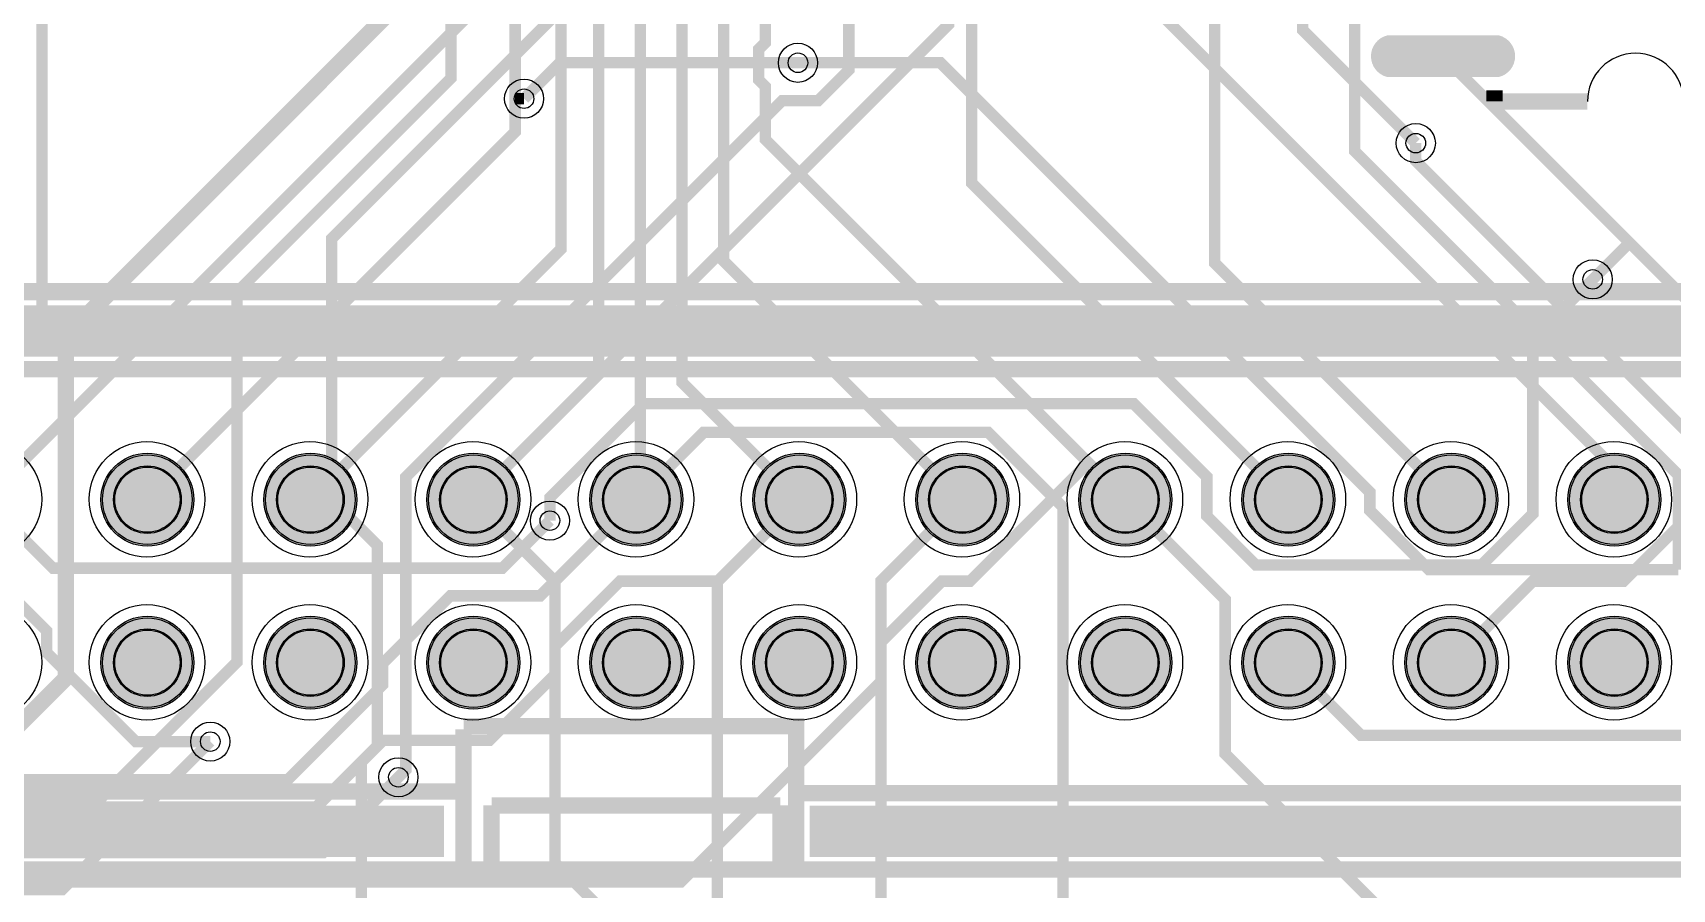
# Model space of a CAD drawing. Header units: millimetres. Extents: x -4 to 157, y 41 to 137.
# Drawn here: x 95.34 to 120.89, y 63.88 to 77.23 of the extents above; entities that cross this region are included whole.
import ezdxf

# ---------------------------------------------------------------- set-up
doc = ezdxf.new("R2010")
doc.units = ezdxf.units.MM
for name, color, linetype, true_color in [('BottomLayer', 7, 'Continuous', 0x0000ff), ('BottomSolderMaskLayer', 7, 'Continuous', 0xaa00ff), ('Document', 7, 'Continuous', 0xffffff), ('Hole', 7, 'Continuous', 0x222222), ('Multi-Layer', 7, 'Continuous', 0xc0c0c0), ('TopLayer', 7, 'Continuous', 0xff0000), ('TopPasteMaskLayer', 7, 'Continuous', 0x808080), ('TopSilkLayer', 7, 'Continuous', 0xffcc00), ('TopSolderMaskLayer', 7, 'Continuous', 0x800080)]:
    doc.layers.add(name, color=color, linetype=linetype, true_color=true_color)

msp = doc.modelspace()

# ---------------------------------------------------------------- hatches: boundary and pattern name
at = {"layer": 'BottomSolderMaskLayer'}
for points in [[(96.40548641097264, 69.95069850139703, 1), (97.85328930657845, 69.95069850139703, 1)], [(98.94549149098277, 69.95069850139703, 1), (100.39329438658858, 69.95069850139703, 1)], [(101.48549657099291, 69.95069850139703, 1), (102.93329946659871, 69.95069850139703, 1)], [(104.02550165100304, 69.95069850139703, 1), (105.47330454660884, 69.95069850139703, 1)], [(106.56550673101317, 69.95069850139703, 1), (108.01330962661898, 69.95069850139703, 1)], [(109.1055118110233, 69.95069850139703, 1), (110.55331470662911, 69.95069850139703, 1)], [(111.64551689103367, 69.95069850139703, 1), (113.09331978663947, 69.95069850139703, 1)], [(114.1855219710438, 69.95069850139703, 1), (115.6333248666496, 69.95069850139703, 1)], [(116.72552705105393, 69.95069850139703, 1), (118.17332994665973, 69.95069850139703, 1)], [(119.26553213106406, 69.95069850139703, 1), (120.71333502666987, 69.95069850139703, 1)], [(96.40548641097264, 67.4106934213869, 1), (97.85328930657845, 67.4106934213869, 1)], [(98.94549149098277, 67.4106934213869, 1), (100.39329438658858, 67.4106934213869, 1)], [(101.48549657099291, 67.4106934213869, 1), (102.93329946659871, 67.4106934213869, 1)], [(104.02550165100304, 67.4106934213869, 1), (105.47330454660884, 67.4106934213869, 1)], [(106.56550673101317, 67.4106934213869, 1), (108.01330962661898, 67.4106934213869, 1)], [(109.1055118110233, 67.4106934213869, 1), (110.55331470662911, 67.4106934213869, 1)], [(111.64551689103367, 67.4106934213869, 1), (113.09331978663947, 67.4106934213869, 1)], [(114.1855219710438, 67.4106934213869, 1), (115.6333248666496, 67.4106934213869, 1)], [(116.72552705105393, 67.4106934213869, 1), (118.17332994665973, 67.4106934213869, 1)], [(119.26553213106406, 67.4106934213869, 1), (120.71333502666987, 67.4106934213869, 1)]]:
    msp.add_hatch(color=256, dxfattribs=at).paths.add_polyline_path(points)
at = {"layer": 'Document'}
msp.add_hatch(color=256, dxfattribs=at).paths.add_polyline_path([(101.74940309880617, 64.38069596139201), (101.74940309880617, 65.18069596139185), (82.84940309880608, 65.18069596139185), (82.84940309880608, 72.18069596139196), (126.44940309880621, 72.18069596139196), (126.44940309880621, 65.18069596139185), (107.44940309880621, 65.18069596139185), (107.44940309880621, 64.38069596139201), (127.44940309880621, 64.38069596139201), (127.44940309880621, 72.98069596139192), (81.94940309880621, 72.98069596139192), (81.94940309880621, 64.38069596139201)])
at = {"layer": 'Multi-Layer'}
for points in [[(96.43088646177274, 69.95069850139703, 1), (97.82788925577835, 69.95069850139703, 1)], [(98.97089154178288, 69.95069850139703, 1), (100.36789433578848, 69.95069850139703, 1)], [(101.51089662179301, 69.95069850139703, 1), (102.90789941579861, 69.95069850139703, 1)], [(104.05090170180314, 69.95069850139703, 1), (105.44790449580874, 69.95069850139703, 1)], [(106.59090678181327, 69.95069850139703, 1), (107.98790957581888, 69.95069850139703, 1)], [(109.1309118618234, 69.95069850139703, 1), (110.52791465582901, 69.95069850139703, 1)], [(111.67091694183377, 69.95069850139703, 1), (113.06791973583937, 69.95069850139703, 1)], [(114.2109220218439, 69.95069850139703, 1), (115.6079248158495, 69.95069850139703, 1)], [(116.75092710185403, 69.95069850139703, 1), (118.14792989585963, 69.95069850139703, 1)], [(119.29093218186416, 69.95069850139703, 1), (120.68793497586977, 69.95069850139703, 1)], [(96.43088646177274, 67.4106934213869, 1), (97.82788925577835, 67.4106934213869, 1)], [(98.97089154178288, 67.4106934213869, 1), (100.36789433578848, 67.4106934213869, 1)], [(101.51089662179301, 67.4106934213869, 1), (102.90789941579861, 67.4106934213869, 1)], [(104.05090170180314, 67.4106934213869, 1), (105.44790449580874, 67.4106934213869, 1)], [(106.59090678181327, 67.4106934213869, 1), (107.98790957581888, 67.4106934213869, 1)], [(109.1309118618234, 67.4106934213869, 1), (110.52791465582901, 67.4106934213869, 1)], [(111.67091694183377, 67.4106934213869, 1), (113.06791973583937, 67.4106934213869, 1)], [(114.2109220218439, 67.4106934213869, 1), (115.6079248158495, 67.4106934213869, 1)], [(116.75092710185403, 67.4106934213869, 1), (118.14792989585963, 67.4106934213869, 1)], [(119.29093218186416, 67.4106934213869, 1), (120.68793497586977, 67.4106934213869, 1)]]:
    msp.add_hatch(color=256, dxfattribs=at).paths.add_polyline_path(points)
at = {"layer": 'TopLayer'}
msp.add_hatch(color=256, dxfattribs=at).paths.add_polyline_path([(118.1201422402844, 77.16052832105656, -0.7853981633974483), (118.1201422402844, 76.56052832105657), (116.52014224028403, 76.56052832105657, -0.7853981633974483), (116.52014224028403, 77.16052832105656)])
at = {"layer": 'TopPasteMaskLayer'}
msp.add_hatch(color=256, dxfattribs=at).paths.add_polyline_path([(118.1201422402844, 77.16052832105656, -0.7853981633974483), (118.1201422402844, 76.56052832105657), (116.52014224028403, 76.56052832105657, -0.7853981633974483), (116.52014224028403, 77.16052832105656)])
at = {"layer": 'TopSolderMaskLayer'}
for points in [[(118.18787570908466, 77.18592837185666, -0.7853981633974483), (118.18787570908466, 76.53512827025646), (116.45240877148399, 76.53512827025646, -0.7853981633974483), (116.45240877148399, 77.18592837185666)], [(96.40548641097264, 69.95069850139703, 1), (97.85328930657845, 69.95069850139703, 1)], [(98.94549149098277, 69.95069850139703, 1), (100.39329438658858, 69.95069850139703, 1)], [(101.48549657099291, 69.95069850139703, 1), (102.93329946659871, 69.95069850139703, 1)], [(104.02550165100304, 69.95069850139703, 1), (105.47330454660884, 69.95069850139703, 1)], [(106.56550673101317, 69.95069850139703, 1), (108.01330962661898, 69.95069850139703, 1)], [(109.1055118110233, 69.95069850139703, 1), (110.55331470662911, 69.95069850139703, 1)], [(111.64551689103367, 69.95069850139703, 1), (113.09331978663947, 69.95069850139703, 1)], [(114.1855219710438, 69.95069850139703, 1), (115.6333248666496, 69.95069850139703, 1)], [(116.72552705105393, 69.95069850139703, 1), (118.17332994665973, 69.95069850139703, 1)], [(119.26553213106406, 69.95069850139703, 1), (120.71333502666987, 69.95069850139703, 1)], [(96.40548641097264, 67.4106934213869, 1), (97.85328930657845, 67.4106934213869, 1)], [(98.94549149098277, 67.4106934213869, 1), (100.39329438658858, 67.4106934213869, 1)], [(101.48549657099291, 67.4106934213869, 1), (102.93329946659871, 67.4106934213869, 1)], [(104.02550165100304, 67.4106934213869, 1), (105.47330454660884, 67.4106934213869, 1)], [(106.56550673101317, 67.4106934213869, 1), (108.01330962661898, 67.4106934213869, 1)], [(109.1055118110233, 67.4106934213869, 1), (110.55331470662911, 67.4106934213869, 1)], [(111.64551689103367, 67.4106934213869, 1), (113.09331978663947, 67.4106934213869, 1)], [(114.1855219710438, 67.4106934213869, 1), (115.6333248666496, 67.4106934213869, 1)], [(116.72552705105393, 67.4106934213869, 1), (118.17332994665973, 67.4106934213869, 1)], [(119.26553213106406, 67.4106934213869, 1), (120.71333502666987, 67.4106934213869, 1)]]:
    msp.add_hatch(color=256, dxfattribs=at).paths.add_polyline_path(points)

# ---------------------------------------------------------------- linework, layer by layer
at = {"layer": 'BottomLayer'}
for points, const_width in [([(104.9113538227075, 107.26799593599185), (101.86055372110741, 104.21719583439165), (101.86055372110741, 76.51793243586485), (98.52552705105404, 73.18290576581148), (98.52552705105404, 67.42141224282443), (96.36830073660121, 65.26418592837183), (71.56794513589034, 65.26418592837183), (67.02260604521189, 60.71884683769372), (61.27762255524499, 60.71884683769372)], 0.17780035560071122), ([(95.79578359156699, 99.88216916433839), (95.79578359156699, 82.18950977901955), (95.48336296672596, 81.8770891541783), (95.48336296672596, 81.39880619761232), (95.48514097028169, 81.39702819405636), (95.48514097028169, 72.68735077470149), (93.61823723647444, 70.82044704089401), (93.61823723647444, 67.51361442722884), (92.17932435864873, 66.07470154940302), (65.80594361188719, 66.07470154940302), (59.06578613157217, 59.334544069088224), (59.06578613157217, 57.72316484632972)], 0.17780035560071122), ([(131.9024638049275, 94.59540259080518), (121.2672085344168, 83.96014732029471), (121.2672085344168, 69.8120650241301), (120.13589027178045, 68.68074676149354), (118.71932943865863, 68.68074676149354), (117.44932689865368, 67.41074422148847)], 0.17780035560071122), ([(114.90932181864355, 67.41074422148847), (116.04089408178788, 66.27917195834391), (122.90017780035532, 66.27917195834391), (123.57683515367034, 66.95582931165859), (123.57683515367034, 84.03837947675902), (125.16230632461247, 85.62385064770126), (130.28829057658118, 85.62385064770126), (136.3286766573533, 91.66423672847338)], 0.17780035560071122), ([(101.04089408178811, 65.62486664973335), (101.15621031242063, 65.74018288036564), (101.15621031242063, 70.30304800609599), (107.02032004064017, 76.16715773431554), (107.58216916433821, 76.16715773431554), (108.0596901193801, 76.6446786893573), (108.0596901193801, 81.67084074168145), (106.80848361696712, 82.92204724409453), (106.80848361696712, 86.9278892557785)], 0.17780035560071122), ([(102.20929641859266, 69.9507493014986), (109.61417322834632, 77.35562611125215), (109.61417322834632, 81.38991617983231), (109.19608839217676, 81.80800101600198), (109.19608839217676, 83.20449580899162), (110.47218694437379, 84.48059436118876), (113.03708407416798, 84.48059436118876)], 0.17780035560071122), ([(114.90932181864355, 69.9507493014986), (109.9756159512317, 74.88445516891034), (109.9756159512317, 82.80901701803407), (109.85674371348728, 82.9278892557785)], 0.17780035560071122), ([(117.44932689865368, 69.9507493014986), (113.76174752349493, 73.63832867665735), (113.76174752349493, 82.77879095758192)], 0.17780035560071122), ([(99.999745999492, 69.9507493014986), (99.999745999492, 74.01628143256278), (107.43789687579351, 81.45443230886463)], 0.17780035560071122), ([(100.97536195072371, 77.71656083312166), (100.97536195072371, 77.6126746253492), (95.85928371856721, 72.49659639319282), (95.85928371856721, 67.16842773685539), (94.36601473202927, 65.67515875031745), (66.54381508763004, 65.67515875031745), (62.30988061976109, 61.441224282448616)], 0.25400050800101603), ([(116.89509779019545, 75.5062484124968), (115.13081026162035, 77.2705359410719), (115.13081026162035, 77.79631699263393)], 0.17780035560071122), ([(107.26670053340081, 76.75821691643375), (103.55803911607813, 76.75821691643375), (102.99847599695181, 76.19865379730754)], 0.17780035560071122), ([(119.65278130556248, 73.38280416560838), (118.71958343916685, 72.44960629921263), (118.71958343916685, 69.73002286004566), (117.92379984759964, 68.93423926847856), (114.40030480060955, 68.93423926847856), (113.63957327914636, 69.69497078994152), (113.63957327914636, 70.30635001270002), (112.50038100076199, 71.44554229108462), (104.86334772669534, 71.44554229108462), (103.40182880365751, 69.98402336804668), (103.40182880365751, 69.62385064770137)], 0.17780035560071122), ([(104.74930149860279, 69.9507493014986), (105.79959359918712, 71.00104140208282), (110.22936245872461, 71.00104140208282), (111.39674879349741, 69.83365506731013), (111.39674879349741, 62.07216154432308), (114.42976885953749, 59.039141478283), (115.36931673863342, 59.039141478283), (118.10845821691623, 56.299999999999955), (118.10845821691623, 51.515392430784914)], 0.17780035560071122), ([(92.70180340360685, 51.11000762001527), (93.40868681737334, 50.403124206248435), (105.81610363220693, 50.403124206248435), (108.5595631191261, 53.14658369316737), (108.5595631191261, 68.68100076200153), (109.82931165862306, 69.9507493014986)], 0.17780035560071122), ([(99.999745999492, 69.9507493014986), (99.66929133858252, 69.9507493014986)], 0.17780035560071122), ([(99.999745999492, 69.9507493014986), (100.71450342900675, 69.23599187198374), (100.71450342900675, 66.11483362966726), (100.46355092710178, 65.86388112776217), (100.46355092710178, 53.56009652019293), (103.03810007619995, 50.98554737109464), (105.53365506731006, 50.98554737109464)], 0.17780035560071122), ([(104.54508509017, 53.76609093218178), (104.54508509017, 63.22659385318775), (103.47955295910583, 64.29212598425204), (103.47955295910583, 68.68049276098543), (102.20929641859266, 69.9507493014986)], 0.17780035560071122), ([(107.28930657861292, 69.9507493014986), (106.01041402082797, 68.67185674371353), (106.01041402082797, 51.69751079502157)], 0.17780035560071122), ([(116.88620777241545, 48.71325882651763), (118.83693167386332, 50.663982727965504), (118.83693167386332, 61.07800355600716), (113.9253238506476, 65.98961137922277), (113.9253238506476, 68.3947421894843), (112.36931673863319, 69.9507493014986)], 0.17780035560071122), ([(62.38150876301734, 52.42852425704848), (62.38150876301734, 53.96040132080259), (72.29692659385319, 63.875819151638325), (95.80416560833123, 63.875819151638325), (98.10922021844021, 66.18087376174753)], 0.17780035560071122)]:
    msp.add_lwpolyline(points, dxfattribs=dict(at, const_width=const_width))
at = {"layer": 'BottomSolderMaskLayer'}
for centre, radius in [((97.12938785877554, 69.95069850139703), 0.7239014478028958), ((99.66939293878568, 69.95069850139703), 0.7239014478028958), ((102.20939801879581, 69.95069850139703), 0.7239014478028958), ((104.74940309880594, 69.95069850139703), 0.7239014478028958), ((107.28940817881607, 69.95069850139703), 0.7239014478028958), ((109.82941325882621, 69.95069850139703), 0.7239014478028958), ((112.36941833883657, 69.95069850139703), 0.7239014478028958), ((114.9094234188467, 69.95069850139703), 0.7239014478028958), ((117.44942849885683, 69.95069850139703), 0.7239014478028958), ((119.98943357886697, 69.95069850139703), 0.7239014478028958), ((97.12938785877554, 69.95069850139703), 0.5264737802202878), ((99.66939293878568, 69.95069850139703), 0.5264737802202878), ((102.20939801879581, 69.95069850139703), 0.5264737802202878), ((104.74940309880594, 69.95069850139703), 0.5264737802202878), ((107.28940817881607, 69.95069850139703), 0.5264737802202878), ((109.82941325882621, 69.95069850139703), 0.5264737802202878), ((112.36941833883657, 69.95069850139703), 0.5264737802202878), ((114.9094234188467, 69.95069850139703), 0.5264737802202878), ((117.44942849885683, 69.95069850139703), 0.5264737802202878), ((119.98943357886697, 69.95069850139703), 0.5264737802202878), ((97.12938785877554, 67.4106934213869), 0.7239014478028958), ((99.66939293878568, 67.4106934213869), 0.7239014478028958), ((102.20939801879581, 67.4106934213869), 0.7239014478028958), ((104.74940309880594, 67.4106934213869), 0.7239014478028958), ((107.28940817881607, 67.4106934213869), 0.7239014478028958), ((109.82941325882621, 67.4106934213869), 0.7239014478028958), ((112.36941833883657, 67.4106934213869), 0.7239014478028958), ((114.9094234188467, 67.4106934213869), 0.7239014478028958), ((117.44942849885683, 67.4106934213869), 0.7239014478028958), ((119.98943357886697, 67.4106934213869), 0.7239014478028958), ((97.12938785877554, 67.4106934213869), 0.5264737802202878), ((99.66939293878568, 67.4106934213869), 0.5264737802202878), ((102.20939801879581, 67.4106934213869), 0.5264737802202878), ((104.74940309880594, 67.4106934213869), 0.5264737802202878), ((107.28940817881607, 67.4106934213869), 0.5264737802202878), ((109.82941325882621, 67.4106934213869), 0.5264737802202878), ((112.36941833883657, 67.4106934213869), 0.5264737802202878), ((114.9094234188467, 67.4106934213869), 0.5264737802202878), ((117.44942849885683, 67.4106934213869), 0.5264737802202878), ((119.98943357886697, 67.4106934213869), 0.5264737802202878)]:
    msp.add_circle(centre, radius, dxfattribs=at)
at = {"layer": 'Hole'}
for centre in [(107.26680213360419, 76.75816611633218), (102.99857759715496, 76.19860299720597), (116.8951993903986, 75.50619761239523), (119.65288290576564, 73.3827533655068), (103.40193040386066, 69.62379984759968), (98.10932181864337, 66.18082296164584), (101.04099568199126, 65.62481584963166)]:
    msp.add_circle(centre, 0.15240030480060962, dxfattribs=at)
at = {"layer": 'Multi-Layer'}
for centre, radius in [((107.26680213360419, 76.75816611633218), 0.30480060960121924), ((102.99857759715496, 76.19860299720597), 0.30480060960121924), ((116.8951993903986, 75.50619761239523), 0.30480060960121924), ((119.65288290576564, 73.3827533655068), 0.30480060960121924), ((97.12938785877554, 69.95069850139703), 0.6985013970027941), ((99.66939293878568, 69.95069850139703), 0.6985013970027941), ((102.20939801879581, 69.95069850139703), 0.6985013970027941), ((104.74940309880594, 69.95069850139703), 0.6985013970027941), ((107.28940817881607, 69.95069850139703), 0.6985013970027941), ((109.82941325882621, 69.95069850139703), 0.6985013970027941), ((112.36941833883657, 69.95069850139703), 0.6985013970027941), ((114.9094234188467, 69.95069850139703), 0.6985013970027941), ((117.44942849885683, 69.95069850139703), 0.6985013970027941), ((119.98943357886697, 69.95069850139703), 0.6985013970027941), ((97.12938785877554, 69.95069850139703), 0.5080010160020321), ((99.66939293878568, 69.95069850139703), 0.5080010160020321), ((102.20939801879581, 69.95069850139703), 0.5080010160020321), ((104.74940309880594, 69.95069850139703), 0.5080010160020321), ((107.28940817881607, 69.95069850139703), 0.5080010160020321), ((109.82941325882621, 69.95069850139703), 0.5080010160020321), ((112.36941833883657, 69.95069850139703), 0.5080010160020321), ((114.9094234188467, 69.95069850139703), 0.5080010160020321), ((117.44942849885683, 69.95069850139703), 0.5080010160020321), ((119.98943357886697, 69.95069850139703), 0.5080010160020321), ((103.40193040386066, 69.62379984759968), 0.30480060960121924), ((97.12938785877554, 67.4106934213869), 0.6985013970027941), ((99.66939293878568, 67.4106934213869), 0.6985013970027941), ((102.20939801879581, 67.4106934213869), 0.6985013970027941), ((104.74940309880594, 67.4106934213869), 0.6985013970027941), ((107.28940817881607, 67.4106934213869), 0.6985013970027941), ((109.82941325882621, 67.4106934213869), 0.6985013970027941), ((112.36941833883657, 67.4106934213869), 0.6985013970027941), ((114.9094234188467, 67.4106934213869), 0.6985013970027941), ((117.44942849885683, 67.4106934213869), 0.6985013970027941), ((119.98943357886697, 67.4106934213869), 0.6985013970027941), ((97.12938785877554, 67.4106934213869), 0.5080010160020321), ((99.66939293878568, 67.4106934213869), 0.5080010160020321), ((102.20939801879581, 67.4106934213869), 0.5080010160020321), ((104.74940309880594, 67.4106934213869), 0.5080010160020321), ((107.28940817881607, 67.4106934213869), 0.5080010160020321), ((109.82941325882621, 67.4106934213869), 0.5080010160020321), ((112.36941833883657, 67.4106934213869), 0.5080010160020321), ((114.9094234188467, 67.4106934213869), 0.5080010160020321), ((117.44942849885683, 67.4106934213869), 0.5080010160020321), ((119.98943357886697, 67.4106934213869), 0.5080010160020321), ((98.10932181864337, 66.18082296164584), 0.30480060960121924), ((101.04099568199126, 65.62481584963166), 0.30480060960121924)]:
    msp.add_circle(centre, radius, dxfattribs=at)
at = {"layer": 'TopLayer', "const_width": 0.17780035560071122}
for points in [[(119.98933197866381, 69.9507493014986), (119.98933197866381, 70.44655829311648), (111.68173736347467, 78.75415290830585), (111.68173736347467, 80.13007366014733), (111.40563881127741, 80.40617221234447)], [(120.98933197866381, 68.86159512319023), (120.98933197866381, 70.33327406654814), (115.94183388366764, 75.38077216154431), (115.94183388366764, 78.44071628143263), (116.90170180340351, 79.40058420116839), (117.32004064008106, 79.40058420116839)], [(94.58928117856226, 69.9507493014986), (102.21031242062463, 77.57178054356109), (102.21031242062463, 79.04498348996697)], [(102.20929641859266, 69.9507493014986), (104.16027432054852, 71.90172720345436), (104.16027432054852, 79.04498348996697)], [(102.86029972059919, 79.04498348996697), (102.86029972059919, 76.19865379730754)], [(107.28930657861292, 69.9507493014986), (105.46024892049763, 71.7798069596139), (105.46024892049763, 79.04498348996697)], [(103.51028702057397, 77.94897129794265), (103.57581915163814, 77.88343916687836), (103.57581915163814, 73.85727711455422), (99.66929133858252, 69.9507493014986)], [(104.8102616205233, 77.94897129794265), (104.8102616205233, 70.01170942341878), (104.74930149860279, 69.9507493014986)], [(109.82931165862306, 69.9507493014986), (106.11023622047242, 73.66982473964947), (106.11023622047242, 77.94897129794265)], [(106.76022352044697, 77.94897129794265), (106.76022352044697, 77.07343154686305), (106.6563373126744, 76.96954533909059), (106.6563373126744, 76.49151638303283), (106.76022352044697, 76.38763017526037), (106.76022352044697, 75.55984251968505), (111.79375158750304, 70.52656845313686)], [(120.22529845059671, 73.9553213106426), (117.32004064008106, 76.86057912115825)], [(120.98933197866381, 68.86159512319023), (117.10007620015222, 68.86159512319023), (116.1795783591565, 69.78209296418584), (116.1795783591565, 70.06606553213112), (109.48742697485386, 76.75821691643375), (107.26670053340081, 76.75821691643375)], [(97.12928625857239, 69.9507493014986), (102.86029972059919, 75.68176276352551), (102.86029972059919, 76.19865379730754)], [(102.99847599695181, 76.19865379730754), (102.86029972059919, 76.19865379730754)], [(122.52933705867395, 69.9507493014986), (122.17399034798063, 69.9507493014986), (116.89509779019545, 75.22964185928367), (116.89509779019545, 75.5062484124968)], [(120.22529845059671, 73.9553213106426), (119.65278130556248, 73.38280416560838)], [(120.22529845059671, 73.9553213106426), (123.86055372110718, 70.32006604013213), (132.59080518161022, 70.32006604013213), (134.65379730759446, 68.25707391414778), (145.75463550927088, 68.25707391414778), (146.34442468884936, 68.84686309372614)], [(98.10922021844021, 66.18087376174753), (96.94665989331952, 66.18087376174753), (95.56032512065008, 67.56720853441709), (95.56032512065008, 67.9047752095504), (94.78435356870705, 68.68074676149354), (94.43865887731772, 68.68074676149354), (93.50622301244584, 69.61318262636519), (93.50622301244584, 71.67592075184143), (93.69316738633484, 71.8628651257302)], [(111.79375158750304, 70.52656845313686), (109.94792989585972, 68.68074676149354), (109.509017018034, 68.68074676149354), (108.5595631191261, 67.73129286258575), (108.5595631191261, 67.1125476250952), (105.43815087630173, 63.99113538227073), (87.39928879857757, 63.99113538227073), (87.39547879095744, 63.98732537465071), (73.29083058166111, 63.98732537465071), (70.91694183388358, 61.61343662687318), (70.91694183388358, 61.08968757937521)], [(111.79375158750304, 70.52656845313686), (112.36931673863319, 69.9507493014986)], [(63.296926593853186, 61.08968757937521), (63.296926593853186, 61.4877063754127), (66.02159004317991, 64.21236982473965), (67.93268986537942, 64.21236982473965), (69.3081026162049, 65.58778257556514), (99.31699263398514, 65.58778257556514), (100.79654559309097, 67.06733553467109), (100.79654559309097, 67.39728219456435), (101.8509017018032, 68.45163830327658), (103.25019050038077, 68.45163830327658), (104.74930149860279, 69.9507493014986)], [(107.28930657861292, 69.9507493014986), (106.01930403860797, 68.68074676149354), (104.49377698755393, 68.68074676149354), (103.47929895859784, 67.66626873253745), (103.47929895859784, 67.22125984251966), (102.46024892049763, 66.20220980441968), (100.80187960375906, 66.20220980441968), (99.759207518415, 65.1595377190755), (71.48437896875771, 65.1595377190755), (68.78689357378698, 62.46205232410455), (66.68681737363454, 62.46205232410455), (65.83693167386332, 61.61216662433321), (65.83693167386332, 61.08968757937521)], [(103.40182880365751, 69.62385064770137), (102.66090932181851, 68.88293116586226), (95.6570993141986, 68.88293116586226), (94.58928117856226, 69.9507493014986)], [(71.64439928879847, 64.44935229870453), (99.86537973075929, 64.44935229870453), (101.04089408178811, 65.62486664973335)]]:
    msp.add_lwpolyline(points, dxfattribs=at)
at = {"layer": 'TopSilkLayer', "const_width": 0.25400050800101603}
msp.add_lwpolyline([(134.29245618491223, 64.18592837185668), (28.09245618491218, 64.18592837185668), (28.09245618491218, 135.5509271018542), (134.29245618491223, 135.5509271018542), (134.29245618491223, 64.18592837185668)], close=True, dxfattribs=at)
for points in [[(118.12006604013186, 76.15565151130295), (118.12006604013186, 76.3295148590297)], [(118.12006604013186, 76.15565151130295), (119.57005334010637, 76.15565151130295)], [(81.63789687579356, 73.20190500380988), (127.63942087884175, 73.20190500380988)], [(127.79245618491223, 73.18592837185668), (81.69245618491209, 73.18592837185668)], [(83.04099568199126, 71.98270256540513), (126.2393700787402, 71.98270256540513)], [(102.05699771399532, 66.42009144018289), (107.23860807721599, 66.42009144018289), (107.23860807721599, 64.21028702057401), (107.23860807721599, 64.21028702057401)], [(102.05699771399532, 66.36929133858268), (102.05699771399532, 64.21028702057401)], [(83.03235966471902, 65.40408940817883), (95.78318516637023, 65.40408940817883), (102.03159766319527, 65.40408940817883)], [(107.23860807721599, 65.37868935737868), (126.237846075692, 65.37868935737868)], [(102.49245618491227, 65.18592837185668), (106.99245618491204, 65.18592837185668)], [(102.49245618491227, 64.18592837185668), (102.49245618491227, 65.18592837185668)], [(106.99245618491204, 65.18592837185668), (106.99245618491204, 64.18592837185668)], [(81.66329692659383, 64.18488696977386), (127.6594869189737, 64.18488696977386)], [(81.69245618491209, 64.18592837185668), (127.79245618491223, 64.18592837185668)]]:
    msp.add_lwpolyline(points, dxfattribs=at)
at = {"layer": 'TopSilkLayer'}
for centre in [(94.58227076454159, 69.95577851155701), (97.12227584455172, 69.95577851155701), (99.66228092456186, 69.95577851155701), (102.20228600457199, 69.95577851155701), (104.74229108458212, 69.95577851155701), (107.28229616459225, 69.95577851155701), (109.82230124460239, 69.95577851155701), (112.36230632461252, 69.95577851155701), (114.90231140462288, 69.95577851155701), (117.44231648463301, 69.95577851155701), (119.98232156464314, 69.95577851155701), (94.58227076454159, 67.41577343154688), (97.12227584455172, 67.41577343154688), (99.66228092456186, 67.41577343154688), (102.20228600457199, 67.41577343154688), (104.74229108458212, 67.41577343154688), (107.28229616459225, 67.41577343154688), (109.82230124460239, 67.41577343154688), (112.36230632461252, 67.41577343154688), (114.90231140462288, 67.41577343154688), (117.44231648463301, 67.41577343154688), (119.98232156464314, 67.41577343154688)]:
    msp.add_circle(centre, 0.8999237998475998, dxfattribs=at)
msp.add_arc((120.32065024129588, 76.15542289635516), 0.750596936004909, 359.9825509028258, 179.98254899372986, dxfattribs=at)
at = {"layer": 'TopSolderMaskLayer'}
for centre, radius in [((97.12938785877554, 69.95069850139703), 0.7239014478028958), ((99.66939293878568, 69.95069850139703), 0.7239014478028958), ((102.20939801879581, 69.95069850139703), 0.7239014478028958), ((104.74940309880594, 69.95069850139703), 0.7239014478028958), ((107.28940817881607, 69.95069850139703), 0.7239014478028958), ((109.82941325882621, 69.95069850139703), 0.7239014478028958), ((112.36941833883657, 69.95069850139703), 0.7239014478028958), ((114.9094234188467, 69.95069850139703), 0.7239014478028958), ((117.44942849885683, 69.95069850139703), 0.7239014478028958), ((119.98943357886697, 69.95069850139703), 0.7239014478028958), ((97.12938785877554, 69.95069850139703), 0.5264737802202878), ((99.66939293878568, 69.95069850139703), 0.5264737802202878), ((102.20939801879581, 69.95069850139703), 0.5264737802202878), ((104.74940309880594, 69.95069850139703), 0.5264737802202878), ((107.28940817881607, 69.95069850139703), 0.5264737802202878), ((109.82941325882621, 69.95069850139703), 0.5264737802202878), ((112.36941833883657, 69.95069850139703), 0.5264737802202878), ((114.9094234188467, 69.95069850139703), 0.5264737802202878), ((117.44942849885683, 69.95069850139703), 0.5264737802202878), ((119.98943357886697, 69.95069850139703), 0.5264737802202878), ((97.12938785877554, 67.4106934213869), 0.7239014478028958), ((99.66939293878568, 67.4106934213869), 0.7239014478028958), ((102.20939801879581, 67.4106934213869), 0.7239014478028958), ((104.74940309880594, 67.4106934213869), 0.7239014478028958), ((107.28940817881607, 67.4106934213869), 0.7239014478028958), ((109.82941325882621, 67.4106934213869), 0.7239014478028958), ((112.36941833883657, 67.4106934213869), 0.7239014478028958), ((114.9094234188467, 67.4106934213869), 0.7239014478028958), ((117.44942849885683, 67.4106934213869), 0.7239014478028958), ((119.98943357886697, 67.4106934213869), 0.7239014478028958), ((97.12938785877554, 67.4106934213869), 0.5264737802202878), ((99.66939293878568, 67.4106934213869), 0.5264737802202878), ((102.20939801879581, 67.4106934213869), 0.5264737802202878), ((104.74940309880594, 67.4106934213869), 0.5264737802202878), ((107.28940817881607, 67.4106934213869), 0.5264737802202878), ((109.82941325882621, 67.4106934213869), 0.5264737802202878), ((112.36941833883657, 67.4106934213869), 0.5264737802202878), ((114.9094234188467, 67.4106934213869), 0.5264737802202878), ((117.44942849885683, 67.4106934213869), 0.5264737802202878), ((119.98943357886697, 67.4106934213869), 0.5264737802202878)]:
    msp.add_circle(centre, radius, dxfattribs=at)

doc.saveas('drawing.dxf')
